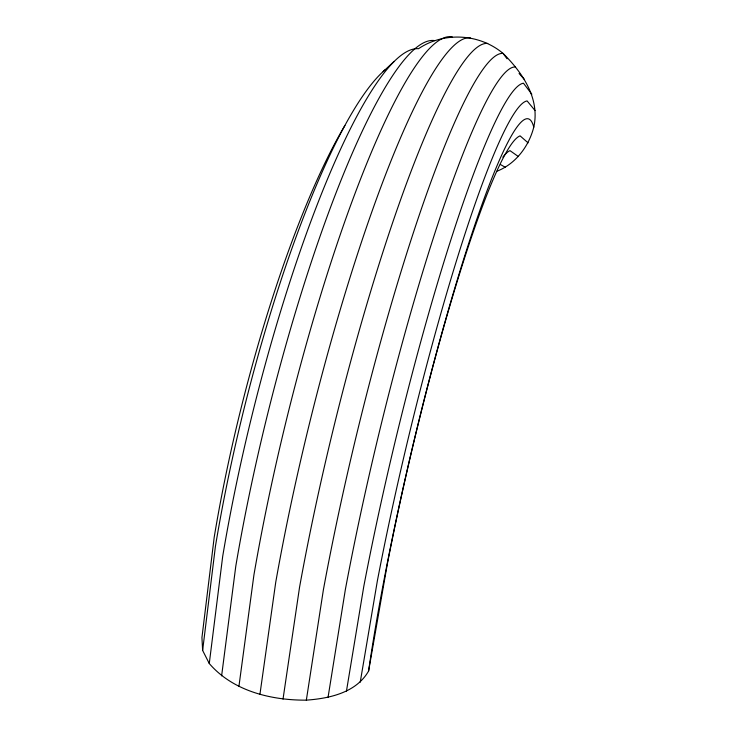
<?xml version="1.0" encoding="UTF-8"?>
<svg xmlns="http://www.w3.org/2000/svg" width="737" height="737" viewBox="0 0 737 737"><rect width="100%" height="100%" fill="white"/><g stroke="black" fill="none" stroke-linecap="round" stroke-linejoin="round"><path stroke-width="1.11" d="M533.772 127.169C540.184 98.518 522.469 72.576 503.058 53.414C479.594 33.644 444.006 31.479 418.524 48.706A393.88 75.948 -76.1 0 0 222.703 556.315L209.271 663.521C232.966 691.131 271.262 700.371 306.343 700.15C329.384 698.464 356.192 692.734 368.592 671.048A349.052 37.053 -76.7 0 1 457.797 278.19A349.052 37.053 -76.7 0 1 533.772 127.169C528.899 146.248 515.78 163.761 497.18 171.131M209.271 663.521L202.629 650.43L215.416 546.43A378.311 75.69 -76.1 0 1 380.909 73.682L394.138 61.392M221.616 675.857L235.803 566.099A406.308 74.354 -76.2 0 1 434.526 40.581M238.917 686.46L253.915 574.998A414.645 71.001 -76.3 0 1 452.214 36.85M259.921 694.457L275.73 582.285A418.257 66.238 -76.3 0 1 470.372 37.827M283.017 699.146L299.535 587.343A416.81 60.545 -76.4 0 1 487.728 43.465M306.343 700.15L323.396 589.747A410.398 54.52 -76.5 0 1 503.058 53.414L507.074 58.803M328.039 697.423L345.395 589.333A399.482 48.762 -76.6 0 1 515.264 66.984M346.436 691.242L363.829 586.191A384.871 43.741 -76.6 0 1 523.473 83.207L531.838 94.262M360.227 682.195L377.399 580.655A367.643 39.789 -76.7 0 1 527.121 100.932L535.062 110.578M368.592 671.048L387.247 564.533A330.416 35.533 -76.7 0 1 520.101 135.866L528.079 142.858M500.386 164.498L505.389 167.336M518.387 156.557L509.995 150.643A313.004 35.136 -76.7 0 0 502.846 157.165M519.088 73.525L524.339 79.347M202.629 650.43L201.938 637.569L214.218 537.153A360.706 73.709 -76 0 1 344.907 125.52M383.12 71.572A378.311 75.69 -76.1 0 1 385.294 69.646"/></g></svg>
